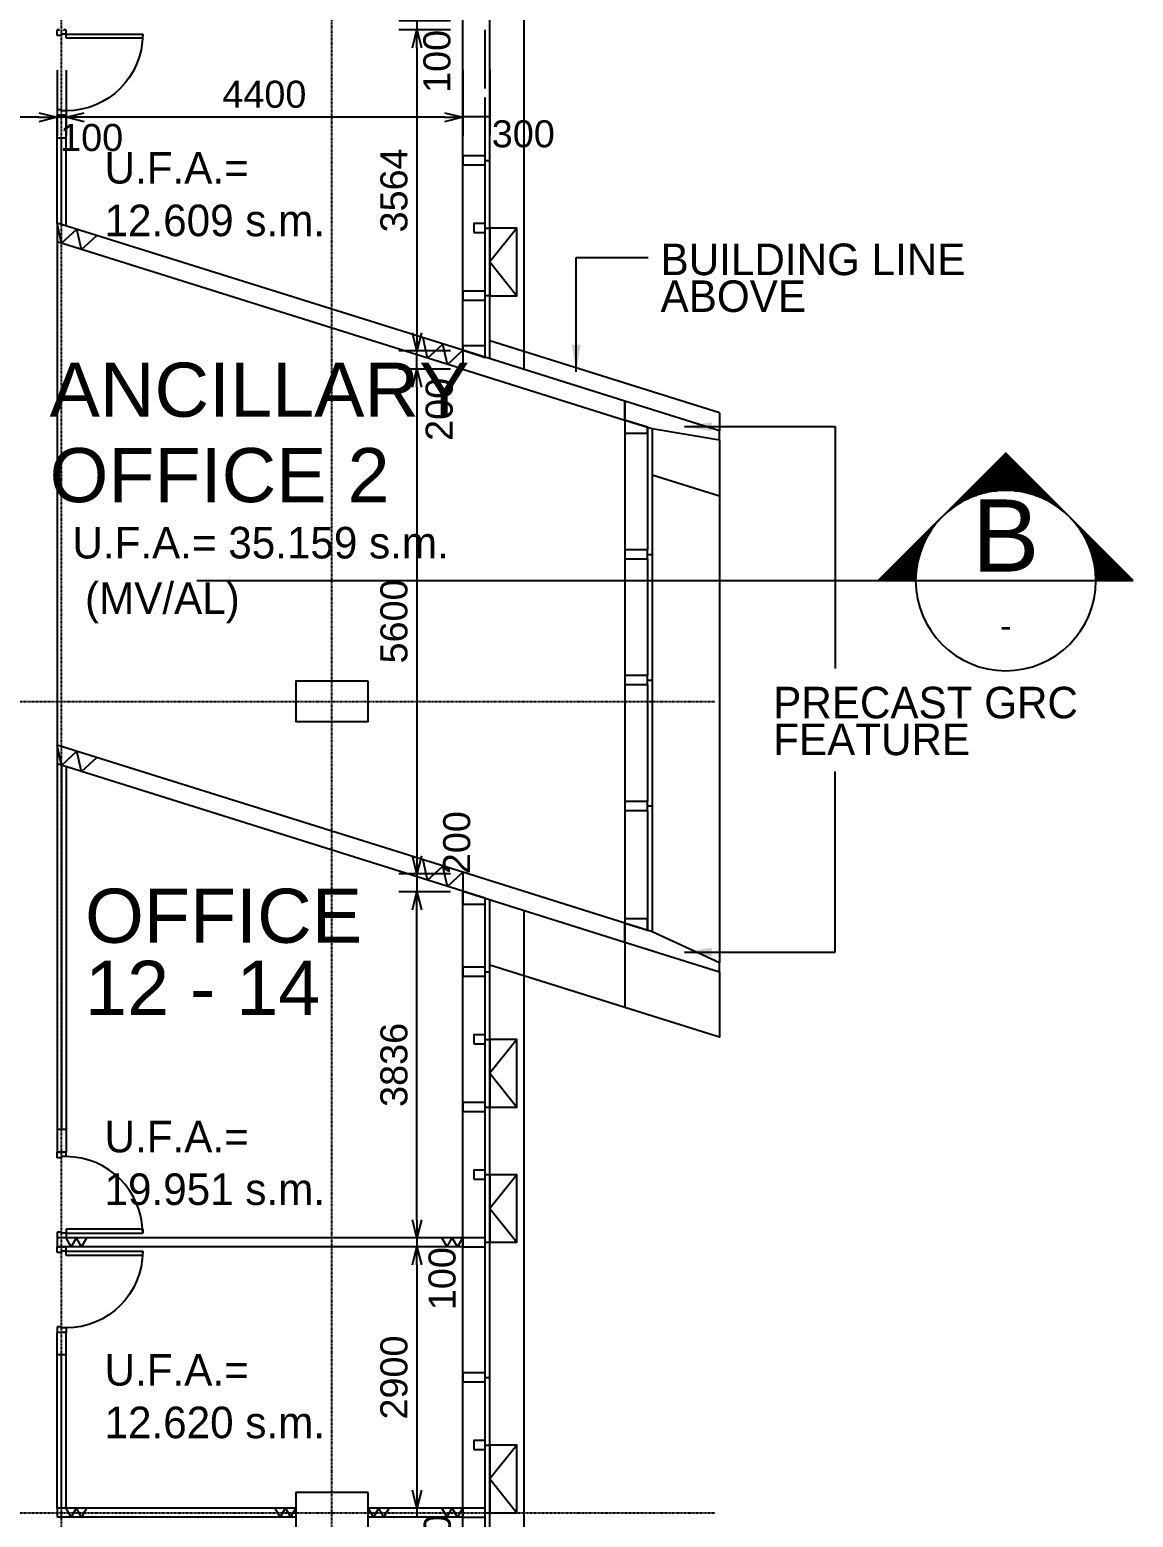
# Model space of a CAD drawing. Header units: millimetres. Extents: x 513 to 50196, y 336 to 55403.
# Drawn here: x 37955 to 50196, y 13222 to 29722 of the extents above; entities that cross this region are included whole.
import ezdxf
from ezdxf.enums import TextEntityAlignment as Align

# ---------------------------------------------------------------- set-up
doc = ezdxf.new("R2010")
doc.units = ezdxf.units.MM
doc.linetypes.add('DASHDOT', pattern=[1, 0.5, -0.25, 0, -0.25])
doc.layers.get('0').update_dxf_attribs({"color": 8})
doc.layers.get('Defpoints').update_dxf_attribs({"color": 8})
for name, color, linetype in [('DLN020__', 8, 'DASHDOT'), ('DLN030', 8, 'Continuous'), ('DLN040__', 8, 'Continuous'), ('DLN041_1', 8, 'Continuous'), ('DLN052__', 8, 'Continuous'), ('DLN061__1', 8, 'Continuous'), ('DLN210__', 8, 'Continuous'), ('DLN220__', 8, 'Continuous'), ('DLN280__', 8, 'Continuous'), ('DLN314__', 8, 'Continuous'), ('DLN324__', 8, 'Continuous'), ('DLN325__', 8, 'Continuous'), ('FITDOOR', 8, 'Continuous'), ('MARK', 8, 'Continuous')]:
    doc.layers.add(name, color=color, linetype=linetype)
doc.styles.add('ROMANS', font='swissl.ttf')
doc.styles.add('SWIS721LT450', font='swissl.ttf')
doc.styles.add('SWIS721LT750', font='swissl.ttf')
doc.dimstyles.new('INTDIM', dxfattribs={"dimscale": 200, "dimtxt": 2.25, "dimasz": 1.5, "dimexe": 1, "dimexo": 0, "dimgap": 1, "dimtad": 1, "dimdec": 0, "dimrnd": 1, "dimzin": 1, "dimdsep": 46, "dimtxsty": 'SWIS721LT450', "dimcen": 1, "dimclrd": 256, "dimclre": 256, "dimclrt": 256, "dimaunit": 1, "dimadec": 3, "dimazin": 0, "dimtfac": 1, "dimtdec": 0, "dimtix": 1, "dimtmove": 2, "dimatfit": 0, "dimfxl": 1, "dimtolj": 1, "dimtzin": 0, "dimarcsym": 0})

# ---------------------------------------------------------------- blocks, each defined once
blk = doc.blocks.new('DIMARR')
for p, q in [((-1, 0.25), (0, 0)), ((-1, 0), (0, 0)), ((0, 0), (-1, -0.25))]:
    blk.add_line(p, q)
blk = doc.blocks.new('*D249')
at = {"layer": 'Defpoints', "color": 0, "transparency": 16777216}
for p in [(36808, 29474), (38258, 29474), (36808, 28751)]:
    blk.add_point(p, dxfattribs=at)
at = {"layer": 'DLN030', "lineweight": -2, "transparency": 16777216}
for p, q in [((36808, 29274), (36808, 28551)), ((38258, 29274), (38258, 28551)), ((38058, 28751), (37008, 28751))]:
    blk.add_line(p, q, dxfattribs=at)
at = {"layer": 'DLN030', "lineweight": -2, "transparency": 16777216, "xscale": 200, "yscale": 200, "zscale": 200, "rotation": 180}
blk.add_blockref('DIMARR', (36808, 28751), dxfattribs=at)
at = {"layer": 'DLN030', "lineweight": -2, "transparency": 16777216, "xscale": 200, "yscale": 200, "zscale": 200}
blk.add_blockref('DIMARR', (38258, 28751), dxfattribs=at)
at = {"layer": 'DLN030', "transparency": 16777216, "insert": (37287, 29015), "char_height": 300, "attachment_point": 5, "style": 'SWIS721LT450'}
blk.add_mtext('\\A1;1450', dxfattribs=at)
blk = doc.blocks.new('*D250')
at = {"layer": 'Defpoints', "color": 0, "transparency": 16777216}
for p in [(38258, 29474), (38358, 29474), (38258, 28751)]:
    blk.add_point(p, dxfattribs=at)
at = {"layer": 'DLN030', "lineweight": -2, "transparency": 16777216}
for p, q in [((38258, 29274), (38258, 28551)), ((38358, 29274), (38358, 28551)), ((38358, 28751), (38258, 28751))]:
    blk.add_line(p, q, dxfattribs=at)
at = {"layer": 'DLN030', "transparency": 16777216, "insert": (38642, 28525), "char_height": 300, "attachment_point": 5, "style": 'SWIS721LT450'}
blk.add_mtext('\\A1;100', dxfattribs=at)
blk = doc.blocks.new('*D251')
at = {"layer": 'Defpoints', "color": 0, "transparency": 16777216}
for p in [(38358, 29474), (42758, 29474), (38358, 28751)]:
    blk.add_point(p, dxfattribs=at)
at = {"layer": 'DLN030', "lineweight": -2, "transparency": 16777216}
for p, q in [((38358, 29274), (38358, 28551)), ((42758, 29274), (42758, 28551)), ((42558, 28751), (38558, 28751))]:
    blk.add_line(p, q, dxfattribs=at)
at = {"layer": 'DLN030', "lineweight": -2, "transparency": 16777216, "xscale": 200, "yscale": 200, "zscale": 200, "rotation": 180}
blk.add_blockref('DIMARR', (38358, 28751), dxfattribs=at)
at = {"layer": 'DLN030', "lineweight": -2, "transparency": 16777216, "xscale": 200, "yscale": 200, "zscale": 200}
blk.add_blockref('DIMARR', (42758, 28751), dxfattribs=at)
at = {"layer": 'DLN030', "transparency": 16777216, "insert": (40558, 29005), "char_height": 300, "attachment_point": 5, "style": 'SWIS721LT450'}
blk.add_mtext('\\A1;4400', dxfattribs=at)
blk = doc.blocks.new('*D252')
at = {"layer": 'Defpoints', "color": 0, "transparency": 16777216}
for p in [(42758, 29478), (43058, 29478), (42758, 28755)]:
    blk.add_point(p, dxfattribs=at)
at = {"layer": 'DLN030', "lineweight": -2, "transparency": 16777216}
for p, q in [((42758, 29278), (42758, 28555)), ((43058, 29278), (43058, 28555)), ((43058, 28755), (42758, 28755))]:
    blk.add_line(p, q, dxfattribs=at)
at = {"layer": 'DLN030', "transparency": 16777216, "insert": (43430, 28566), "char_height": 300, "attachment_point": 5, "style": 'SWIS721LT450'}
blk.add_mtext('\\A1;300', dxfattribs=at)
blk = doc.blocks.new('*D276')
at = {"layer": 'Defpoints', "color": 0, "transparency": 16777216}
for p in [(42251, 29722), (42824, 29822), (42824, 29722)]:
    blk.add_point(p, dxfattribs=at)
at = {"layer": 'DLN030', "lineweight": -2, "transparency": 16777216}
for p, q in [((42624, 29822), (42051, 29822)), ((42624, 29722), (42051, 29722)), ((42251, 29822), (42251, 29722))]:
    blk.add_line(p, q, dxfattribs=at)
at = {"layer": 'DLN030', "transparency": 16777216, "insert": (42474, 29371), "char_height": 300, "attachment_point": 5, "rotation": 90, "style": 'SWIS721LT450'}
blk.add_mtext('\\A1;100', dxfattribs=at)
blk = doc.blocks.new('*D277')
at = {"layer": 'Defpoints', "color": 0, "transparency": 16777216}
for p in [(42824, 29722), (42251, 26159), (42824, 26159)]:
    blk.add_point(p, dxfattribs=at)
at = {"layer": 'DLN030', "lineweight": -2, "transparency": 16777216}
for p, q in [((42624, 29722), (42051, 29722)), ((42251, 29522), (42251, 26359)), ((42624, 26159), (42051, 26159))]:
    blk.add_line(p, q, dxfattribs=at)
at = {"layer": 'DLN030', "lineweight": -2, "transparency": 16777216, "xscale": 200, "yscale": 200, "zscale": 200}
for p, rotation in [((42251, 29722), 90), ((42251, 26159), 270)]:
    blk.add_blockref('DIMARR', p, dxfattribs=dict(at, rotation=rotation))
at = {"layer": 'DLN030', "transparency": 16777216, "insert": (41997, 27940), "char_height": 300, "attachment_point": 5, "rotation": 90, "style": 'SWIS721LT450'}
blk.add_mtext('\\A1;3564', dxfattribs=at)
blk = doc.blocks.new('*D278')
at = {"layer": 'Defpoints', "color": 0, "transparency": 16777216}
for p in [(42251, 16222), (42824, 16322), (42824, 16222)]:
    blk.add_point(p, dxfattribs=at)
at = {"layer": 'DLN030', "lineweight": -2, "transparency": 16777216}
for p, q in [((42624, 16322), (42051, 16322)), ((42624, 16222), (42051, 16222)), ((42251, 16322), (42251, 16222))]:
    blk.add_line(p, q, dxfattribs=at)
at = {"layer": 'DLN030', "transparency": 16777216, "insert": (42531, 15869), "char_height": 300, "attachment_point": 5, "rotation": 90, "style": 'SWIS721LT450'}
blk.add_mtext('\\A1;100', dxfattribs=at)
blk = doc.blocks.new('*D279')
at = {"layer": 'Defpoints', "color": 0, "transparency": 16777216}
for p in [(42824, 16222), (42251, 13322), (42824, 13322)]:
    blk.add_point(p, dxfattribs=at)
at = {"layer": 'DLN030', "lineweight": -2, "transparency": 16777216}
for p, q in [((42624, 16222), (42051, 16222)), ((42251, 16022), (42251, 13522)), ((42624, 13322), (42051, 13322))]:
    blk.add_line(p, q, dxfattribs=at)
at = {"layer": 'DLN030', "lineweight": -2, "transparency": 16777216, "xscale": 200, "yscale": 200, "zscale": 200}
for p, rotation in [((42251, 16222), 90), ((42251, 13322), 270)]:
    blk.add_blockref('DIMARR', p, dxfattribs=dict(at, rotation=rotation))
at = {"layer": 'DLN030', "transparency": 16777216, "insert": (41997, 14772), "char_height": 300, "attachment_point": 5, "rotation": 90, "style": 'SWIS721LT450'}
blk.add_mtext('\\A1;2900', dxfattribs=at)
blk = doc.blocks.new('*D280')
at = {"layer": 'Defpoints', "color": 0, "transparency": 16777216}
for p in [(42251, 20159), (42824, 20159), (42824, 16322)]:
    blk.add_point(p, dxfattribs=at)
at = {"layer": 'DLN030', "lineweight": -2, "transparency": 16777216}
for p, q in [((42624, 20159), (42051, 20159)), ((42251, 16522), (42251, 19959)), ((42624, 16322), (42051, 16322))]:
    blk.add_line(p, q, dxfattribs=at)
at = {"layer": 'DLN030', "lineweight": -2, "transparency": 16777216, "xscale": 200, "yscale": 200, "zscale": 200}
for p, rotation in [((42251, 20159), 90), ((42251, 16322), 270)]:
    blk.add_blockref('DIMARR', p, dxfattribs=dict(at, rotation=rotation))
at = {"layer": 'DLN030', "transparency": 16777216, "insert": (41997, 18240), "char_height": 300, "attachment_point": 5, "rotation": 90, "style": 'SWIS721LT450'}
blk.add_mtext('\\A1;3836', dxfattribs=at)
blk = doc.blocks.new('*D281')
at = {"layer": 'Defpoints', "color": 0, "transparency": 16777216}
for p in [(42251, 13222), (42824, 13322), (42824, 13222)]:
    blk.add_point(p, dxfattribs=at)
at = {"layer": 'DLN030', "lineweight": -2, "transparency": 16777216}
for p, q in [((42624, 13322), (42051, 13322)), ((42624, 13222), (42051, 13222)), ((42251, 13322), (42251, 13222))]:
    blk.add_line(p, q, dxfattribs=at)
at = {"layer": 'DLN030', "transparency": 16777216, "insert": (42478, 12904), "char_height": 300, "attachment_point": 5, "rotation": 90, "style": 'SWIS721LT450'}
blk.add_mtext('\\A1;100', dxfattribs=at)
blk = doc.blocks.new('*D318')
at = {"layer": 'Defpoints', "color": 0, "transparency": 16777216}
for p in [(42824, 25959), (42251, 20359), (42824, 20359)]:
    blk.add_point(p, dxfattribs=at)
at = {"layer": 'DLN030', "lineweight": -2, "transparency": 16777216}
for p, q in [((42624, 25959), (42051, 25959)), ((42251, 25759), (42251, 20559)), ((42624, 20359), (42051, 20359))]:
    blk.add_line(p, q, dxfattribs=at)
at = {"layer": 'DLN030', "lineweight": -2, "transparency": 16777216, "xscale": 200, "yscale": 200, "zscale": 200}
for p, rotation in [((42251, 25959), 90), ((42251, 20359), 270)]:
    blk.add_blockref('DIMARR', p, dxfattribs=dict(at, rotation=rotation))
at = {"layer": 'DLN030', "transparency": 16777216, "insert": (41997, 23159), "char_height": 300, "attachment_point": 5, "rotation": 90, "style": 'SWIS721LT450'}
blk.add_mtext('\\A1;5600', dxfattribs=at)
blk = doc.blocks.new('*D319')
at = {"layer": 'Defpoints', "color": 0, "transparency": 16777216}
for p in [(42251, 26159), (42624, 26159), (42624, 25959)]:
    blk.add_point(p, dxfattribs=at)
at = {"layer": 'DLN030', "lineweight": -2, "transparency": 16777216}
for p, q in [((42424, 26159), (42051, 26159)), ((42251, 25959), (42251, 26159)), ((42424, 25959), (42051, 25959))]:
    blk.add_line(p, q, dxfattribs=at)
at = {"layer": 'DLN030', "transparency": 16777216, "insert": (42499, 25511), "char_height": 300, "attachment_point": 5, "rotation": 90, "style": 'SWIS721LT450'}
blk.add_mtext('\\A1;200', dxfattribs=at)
blk = doc.blocks.new('*D320')
at = {"layer": 'Defpoints', "color": 0, "transparency": 16777216}
for p in [(42624, 20359), (42251, 20159), (42624, 20159)]:
    blk.add_point(p, dxfattribs=at)
at = {"layer": 'DLN030', "lineweight": -2, "transparency": 16777216}
for p, q in [((42424, 20359), (42051, 20359)), ((42251, 20359), (42251, 20159)), ((42424, 20159), (42051, 20159))]:
    blk.add_line(p, q, dxfattribs=at)
at = {"layer": 'DLN030', "transparency": 16777216, "insert": (42693, 20705), "char_height": 300, "attachment_point": 5, "rotation": 90, "style": 'SWIS721LT450'}
blk.add_mtext('\\A1;200', dxfattribs=at)
blk = doc.blocks.new('DR1CR2')
at = {"layer": 'FITDOOR'}
for p, q in [((-50, 0), (-50, -50)), ((-50, 0), (0, 0)), ((0, 0), (0, -25)), ((-62.5, -50), (-50, -50)), ((-62.5, -50), (-62.5, -100)), ((-62.5, -100), (0, -100)), ((-12, -25), (0, -25)), ((-12, -75), (0, -75)), ((0, -75), (0, -100))]:
    blk.add_line(p, q, dxfattribs=at)
blk = doc.blocks.new('DR1AD')
at = {"layer": 'FITDOOR'}
for p, q in [((-45, 1), (0, 1)), ((-45, 1), (-45, 0)), ((0, 0), (0, 1)), ((-45, 0), (0, 0))]:
    blk.add_line(p, q, dxfattribs=at)
blk = doc.blocks.new('DR1AM')
at = {"layer": 'FITDOOR'}
blk.add_arc((0, 0), 1, 90, 180, dxfattribs=at)
blk = doc.blocks.new('DR1CL2')
at = {"layer": 'FITDOOR'}
for p, q in [((50, 0), (0, 0)), ((0, 0), (0, -25)), ((50, 0), (50, -50)), ((12, -25), (0, -25)), ((0, -75), (0, -100)), ((12, -75), (0, -75)), ((62.5, -100), (0, -100)), ((62.5, -50), (50, -50)), ((62.5, -50), (62.5, -100))]:
    blk.add_line(p, q, dxfattribs=at)
blk = doc.blocks.new('*X29')
for p, q in [((61348, 54825), (61551, 54825)), ((61360, 54838), (61539, 54838)), ((61373, 54850), (61526, 54850)), ((61385, 54862), (61514, 54862)), ((61398, 54875), (61501, 54875)), ((61410, 54888), (61489, 54888)), ((61423, 54900), (61476, 54900)), ((61435, 54912), (61464, 54912)), ((61448, 54925), (61451, 54925)), ((61223, 54700), (61676, 54700)), ((61235, 54712), (61664, 54712)), ((61248, 54725), (61651, 54725)), ((61260, 54738), (61639, 54738)), ((61273, 54750), (61626, 54750)), ((61285, 54762), (61614, 54762)), ((61298, 54775), (61601, 54775)), ((61310, 54788), (61589, 54788)), ((61323, 54800), (61576, 54800)), ((61335, 54812), (61564, 54812)), ((61098, 54575), (61205, 54575)), ((61110, 54588), (61245, 54588)), ((61123, 54600), (61295, 54600)), ((61135, 54612), (61377, 54612)), ((61148, 54625), (61751, 54625)), ((61160, 54638), (61739, 54638)), ((61173, 54650), (61726, 54650)), ((61185, 54662), (61714, 54662)), ((61198, 54675), (61701, 54675)), ((61210, 54688), (61689, 54688)), ((61522, 54612), (61764, 54612)), ((61604, 54600), (61776, 54600)), ((61654, 54588), (61789, 54588)), ((61694, 54575), (61801, 54575)), ((60973, 54450), (60979, 54450)), ((60985, 54462), (60995, 54462)), ((60998, 54475), (61012, 54475)), ((61010, 54488), (61030, 54488)), ((61023, 54500), (61049, 54500)), ((61035, 54512), (61069, 54512)), ((61048, 54525), (61091, 54525)), ((61060, 54538), (61115, 54538)), ((61073, 54550), (61142, 54550)), ((61085, 54562), (61171, 54562)), ((61728, 54562), (61814, 54562)), ((61757, 54550), (61826, 54550)), ((61784, 54538), (61839, 54538)), ((61808, 54525), (61851, 54525)), ((61830, 54512), (61864, 54512)), ((61850, 54500), (61876, 54500)), ((61869, 54488), (61889, 54488)), ((61887, 54475), (61901, 54475)), ((61904, 54462), (61914, 54462)), ((61920, 54450), (61926, 54450)), ((60860, 54338), (60866, 54338)), ((60873, 54350), (60877, 54350)), ((60885, 54362), (60887, 54362)), ((60898, 54375), (60899, 54375)), ((60910, 54388), (60910, 54388)), ((60935, 54412), (60936, 54412)), ((60948, 54425), (60949, 54425)), ((60960, 54438), (60964, 54438)), ((61935, 54438), (61939, 54438)), ((61950, 54425), (61951, 54425)), ((61963, 54412), (61964, 54412)), ((61989, 54388), (61989, 54388)), ((62000, 54375), (62001, 54375)), ((62012, 54362), (62014, 54362)), ((62022, 54350), (62026, 54350)), ((62033, 54338), (62039, 54338)), ((60735, 54212), (60784, 54212)), ((60748, 54225), (60791, 54225)), ((60760, 54238), (60798, 54238)), ((60773, 54250), (60805, 54250)), ((60785, 54262), (60813, 54262)), ((60798, 54275), (60821, 54275)), ((60810, 54288), (60829, 54288)), ((60823, 54300), (60838, 54300)), ((60835, 54312), (60847, 54312)), ((60848, 54325), (60856, 54325)), ((62043, 54325), (62051, 54325)), ((62052, 54312), (62064, 54312)), ((62061, 54300), (62076, 54300)), ((62070, 54288), (62089, 54288)), ((62078, 54275), (62101, 54275)), ((62086, 54262), (62114, 54262)), ((62094, 54250), (62126, 54250)), ((62101, 54238), (62139, 54238)), ((62108, 54225), (62151, 54225)), ((62115, 54212), (62164, 54212)), ((60610, 54088), (60733, 54088)), ((60623, 54100), (60737, 54100)), ((60635, 54112), (60741, 54112)), ((60648, 54125), (60746, 54125)), ((60660, 54138), (60750, 54138)), ((60673, 54150), (60755, 54150)), ((60685, 54162), (60761, 54162)), ((60698, 54175), (60766, 54175)), ((60710, 54188), (60772, 54188)), ((60723, 54200), (60778, 54200)), ((62121, 54200), (62176, 54200)), ((62127, 54188), (62189, 54188)), ((62133, 54175), (62201, 54175)), ((62138, 54162), (62214, 54162)), ((62144, 54150), (62226, 54150)), ((62149, 54138), (62239, 54138)), ((62153, 54125), (62251, 54125)), ((62158, 54112), (62264, 54112)), ((62162, 54100), (62276, 54100)), ((62166, 54088), (62289, 54088)), ((60485, 53962), (60706, 53962)), ((60498, 53975), (60707, 53975)), ((60510, 53988), (60709, 53988)), ((60523, 54000), (60712, 54000)), ((60535, 54012), (60714, 54012)), ((60548, 54025), (60717, 54025)), ((60560, 54038), (60719, 54038)), ((60573, 54050), (60722, 54050)), ((60585, 54062), (60726, 54062)), ((60598, 54075), (60729, 54075)), ((62170, 54075), (62301, 54075)), ((62173, 54062), (62314, 54062)), ((62177, 54050), (62326, 54050)), ((62180, 54038), (62339, 54038)), ((62182, 54025), (62351, 54025)), ((62185, 54012), (62364, 54012)), ((62187, 54000), (62376, 54000)), ((62190, 53988), (62389, 53988)), ((62192, 53975), (62401, 53975)), ((62193, 53962), (62414, 53962)), ((60398, 53875), (60700, 53875)), ((60410, 53888), (60700, 53888)), ((60423, 53900), (60700, 53900)), ((60435, 53912), (60701, 53912)), ((60448, 53925), (60702, 53925)), ((60460, 53938), (60703, 53938)), ((60473, 53950), (60704, 53950)), ((62195, 53950), (62426, 53950)), ((62196, 53938), (62439, 53938)), ((62197, 53925), (62451, 53925)), ((62198, 53912), (62464, 53912)), ((62199, 53900), (62476, 53900)), ((62199, 53888), (62489, 53888)), ((62199, 53875), (62501, 53875))]:
    blk.add_line(p, q)
blk = doc.blocks.new('SECHR')
at = {"layer": 'MARK'}
for p, q in [((0.586, 0), (2, 1.414)), ((3.414, 0), (2, 1.414)), ((0, 0), (3.414, 0))]:
    blk.add_line(p, q, dxfattribs=at)
for start, end in [(0, 180), (180, 0)]:
    blk.add_arc((2, 0), 1, start, end, dxfattribs=at)
at = {"layer": 'MARK', "xscale": 0.001333333333604969, "yscale": 0.001333333333604969, "zscale": 0.001333333333604969}
blk.add_blockref('*X29', (-79.933, -71.821), dxfattribs=at)
at = {"layer": 'MARK', "style": 'ROMANS'}
for tag, height, p in [('SECHR1', 0.8, (2, 0.5)), ('SECHR2', 0.267, (2, -0.5))]:
    blk.add_attdef(tag, text='', height=height, dxfattribs=at).set_placement(p, align=Align.MIDDLE)
blk = doc.blocks.new('A$C75032E79')
at = {"layer": 'DLN314__', "ltscale": 0.05}
blk.add_lwpolyline([(-750, 0), (0, 0), (0, 300), (-750, 300)], close=True, dxfattribs=at)
blk.add_lwpolyline([(-750, 300), (-375, 0), (0, 300)], dxfattribs=at)
blk = doc.blocks.new('MAGENTA')
at = {"layer": 'DLN314__'}
blk.add_line((-212508, -468222), (-212508, -468172), dxfattribs=at)
blk.add_lwpolyline([(-212458, -468472), (-212458, -468222), (-212558, -468222), (-212558, -468472)], close=True, dxfattribs=at)
blk = doc.blocks.new('MAGETA-2')
at = {"layer": 'DLN314__'}
blk.add_line((-211908, -468637), (-211908, -468587), dxfattribs=at)
blk.add_lwpolyline([(-211858, -468762), (-211858, -468637), (-211958, -468637), (-211958, -468762)], close=True, dxfattribs=at)
blk = doc.blocks.new('w')
at = {"layer": 'DLN061__1'}
for p, q in [((-380707, -515975), (-380854, -515719)), ((-380707, -515975), (-380559, -515719)), ((-380411, -515975), (-380559, -515719)), ((-380411, -515975), (-380263, -515719))]:
    blk.add_line(p, q, dxfattribs=at)

msp = doc.modelspace()

# ---------------------------------------------------------------- linework, layer by layer
at = {"layer": 'DLN020__'}
for p, q in [((38308.1, 4543.6), (38308.1, 51293.6)), ((41308.1, 4543.6), (41308.1, 51293.6)), ((1808.1, 22272.3), (45558.1, 22272.3)), ((1808.1, 13272.3), (45558.1, 13272.3))]:
    msp.add_line(p, q, dxfattribs=at)
at = {"layer": 'DLN052__', "ltscale": 0.5}
msp.add_line((39808.1, 23612.1), (46782.2, 23612.1), dxfattribs=at)
at = {"layer": 'DLN210__'}
for p, q in [((45608.1, 25172.3), (45608.1, 19372.3)), ((45608.1, 24547.3), (44858.1, 24782.6)), ((44558.1, 19601.7), (44558.1, 18876.7))]:
    msp.add_line(p, q, dxfattribs=at)
for points in [[(44558.1, 25601.7), (44558.1, 25392.1), (44808.1, 25313.6), (44858.1, 25298), (45608.1, 25172.3), (45608.1, 25272.3)], [(44858.1, 19717.2), (44558.1, 19811.3), (44558.1, 19601.7), (45608.1, 19272.3), (45608.1, 19372.3)]]:
    msp.add_lwpolyline(points, close=True, dxfattribs=at)
msp.add_lwpolyline([(45608.1, 19272.3), (45608.1, 18547.3), (43058.1, 19347.3)], dxfattribs=at)
at = {"layer": 'DLN220__'}
for p, q in [((38358.1, 28772.3), (38258.1, 28772.3)), ((38358.1, 28772.3), (38258.1, 28772.3)), ((38358.1, 28772.3), (38258.1, 28772.3)), ((38258.1, 28522.3), (38258.1, 28772.3)), ((38358.1, 28522.3), (38358.1, 28772.3)), ((38258.1, 28522.3), (38358.1, 28522.3)), ((38258.1, 27578.2), (38258.1, 27368.5)), ((42758.1, 26166.4), (38258.1, 27578.2)), ((42758.1, 25956.8), (38258.1, 27368.5)), ((38258.1, 21787.8), (38258.1, 21578.2)), ((42758.1, 20376), (38258.1, 21787.8)), ((42758.1, 20166.4), (38258.1, 21578.2)), ((38258.1, 17522.3), (38258.1, 17272.3)), ((38358.1, 17522.3), (38258.1, 17522.3)), ((38358.1, 17522.3), (38358.1, 17272.3)), ((38358.1, 17272.3), (38258.1, 17272.3)), ((38358.1, 17272.3), (38258.1, 17272.3)), ((38358.1, 17272.3), (38258.1, 17272.3)), ((38358.1, 17272.3), (38258.1, 17272.3)), ((38258.1, 16322.3), (38258.1, 16222.3)), ((42758.1, 16322.3), (38258.1, 16322.3)), ((42758.1, 16222.3), (38258.1, 16222.3)), ((38358.1, 15272.3), (38258.1, 15272.3)), ((38358.1, 15272.3), (38258.1, 15272.3)), ((38358.1, 15272.3), (38258.1, 15272.3)), ((38358.1, 15272.3), (38258.1, 15272.3)), ((38258.1, 15022.3), (38258.1, 15272.3)), ((38358.1, 15272.3), (38258.1, 15272.3)), ((38358.1, 15022.3), (38358.1, 15272.3)), ((38358.1, 15022.3), (38258.1, 15022.3)), ((38258.1, 13322.3), (38258.1, 13222.3)), ((40908.1, 13322.3), (38258.1, 13322.3)), ((40908.1, 13222.3), (38258.1, 13222.3)), ((42758.1, 13322.3), (41708.1, 13322.3)), ((42758.1, 13222.3), (41708.1, 13222.3))]:
    msp.add_line(p, q, dxfattribs=at)
at = {"layer": 'DLN220__', "ltscale": 0.05}
for p, q in [((38258.1, 27368.5), (38258.1, 21787.8)), ((45608.1, 25472.3), (43058.1, 26272.3)), ((45608.1, 25472.3), (45608.1, 25272.3))]:
    msp.add_line(p, q, dxfattribs=at)
at = {"layer": 'DLN280__'}
for points in [[(42758.1, 26166.4), (42758.1, 25956.8), (44558.1, 25392.1), (44558.1, 25601.7)], [(41708.1, 22497.3), (40908.1, 22497.3), (40908.1, 22047.3), (41708.1, 22047.3)], [(42758.1, 20376), (42758.1, 20166.4), (43008.1, 20088), (44558.1, 19601.7), (44558.1, 19811.3)], [(41708.1, 13497.3), (40908.1, 13497.3), (40908.1, 13047.3), (41708.1, 13047.3)]]:
    msp.add_lwpolyline(points, close=True, dxfattribs=at)
at = {"layer": 'DLN314__'}
for p, q in [((43438.1, 25953.1), (43438.1, 45402.3)), ((43058.1, 26072.3), (43058.1, 45022.3)), ((42758.1, 26166.4), (42758.1, 44722.3)), ((43008.1, 29072.3), (43008.1, 29722.3)), ((43008.1, 28322.3), (43008.1, 28972.3)), ((43008.1, 26822.3), (43008.1, 28222.3)), ((43008.1, 26088), (43008.1, 26722.3)), ((44558.1, 25392.1), (44558.1, 19811.3)), ((44808.1, 25313.6), (44808.1, 25313.3)), ((44808.1, 25313.6), (44808.1, 23952.8)), ((44858.1, 25298), (44858.1, 19717.2)), ((44808.1, 23852.8), (44808.1, 22557.6)), ((44808.1, 22457.6), (44808.1, 21162.4)), ((44808.1, 21062.4), (44808.1, 19732.9)), ((42758.1, 8822.3), (42758.1, 20166.4)), ((43008.1, 8572.3), (43008.1, 20088)), ((43058.1, 8522.3), (43058.1, 20072.3)), ((43438.1, 8142.3), (43438.1, 19953.1))]:
    msp.add_line(p, q, dxfattribs=at)
for points in [[(42758.1, 26166.4), (43008.1, 26088), (43008.1, 26216.4), (42758.1, 26216.4)], [(44558.1, 25247.6), (44808.1, 25247.6), (44808.1, 25313.6), (44558.1, 25392.1)], [(42758.1, 20021.9), (43008.1, 20021.9), (43008.1, 20088), (42758.1, 20166.4)], [(44558.1, 19811.3), (44808.1, 19732.9), (44808.1, 19861.3), (44558.1, 19861.3)]]:
    msp.add_lwpolyline(points, close=True, dxfattribs=at)
at = {"layer": 'DLN324__'}
for p, q in [((38258.1, 27578.2), (38258.1, 28522.3)), ((38308.1, 27562.5), (38308.1, 28522.3)), ((38358.1, 27546.8), (38358.1, 28522.3)), ((38258.1, 21578.2), (38258.1, 17522.3)), ((38308.1, 21562.5), (38308.1, 17522.3)), ((38358.1, 21546.8), (38358.1, 17522.3)), ((38258.1, 13322.3), (38258.1, 15022.3)), ((38308.1, 13322.3), (38308.1, 15022.3)), ((38358.1, 13322.3), (38358.1, 15022.3))]:
    msp.add_line(p, q, dxfattribs=at)

# ---------------------------------------------------------------- block references
at = {"layer": 'DLN052__', "xscale": 1000, "yscale": 1000, "zscale": 1000}
msp.add_blockref('SECHR', (46782.2, 23612.1), dxfattribs=at).add_auto_attribs({'SECHR1': 'B', 'SECHR2': '-'})
at = {"layer": 'DLN061__1', "xscale": 0.7812500000000001, "yscale": 0.7812500000000001, "zscale": 0.7812500000000001, "rotation": 342.582029245692}
for p in [(442763.1, 322942.9), (446822.4, 321669.4), (442763.1, 317152.5), (446822.4, 315879)]:
    msp.add_blockref('w', p, dxfattribs=at)
at = {"layer": 'DLN061__1', "xscale": 0.390625, "yscale": 0.390625, "zscale": 0.390625}
for p in [(187129.4, 217775.2), (191298.4, 217775.2), (187129.4, 214775.2), (189448.4, 214775.2), (190482.5, 214775.2), (191298.4, 214775.2)]:
    msp.add_blockref('w', p, dxfattribs=at)
at = {"layer": 'DLN314__', "rotation": 270}
for name, p in [('MAGENTA', (511230.1, -184235.3)), ('MAGETA-2', (511644.9, -184385.5)), ('MAGENTA', (511230.1, -185735.3)), ('MAGENTA', (513030.1, -188604.8)), ('MAGENTA', (513030.1, -190000)), ('MAGENTA', (513030.1, -191395.2)), ('MAGENTA', (511230.1, -193235.3)), ('MAGETA-2', (511644.9, -193385.5)), ('MAGENTA', (511230.1, -194735.3)), ('MAGETA-2', (511644.9, -194885.5)), ('MAGENTA', (511230.1, -196235.3)), ('MAGENTA', (511230.1, -197735.3)), ('MAGETA-2', (511644.9, -197885.5)), ('MAGENTA', (511230.1, -199235.3))]:
    msp.add_blockref(name, p, dxfattribs=at)
at = {"layer": 'DLN314__', "ltscale": 0.05, "rotation": 270}
for p in [(43058.1, 26772.3), (43058.1, 17772.3), (43058.1, 16272.3), (43058.1, 13272.3)]:
    msp.add_blockref('A$C75032E79', p, dxfattribs=at)
at = {"layer": 'DLN325__', "xscale": -1, "rotation": 270}
for name, p in [('DR1CR2', (38358.1, 29722.3)), ('DR1CL2', (38358.1, 28772.3)), ('DR1CR2', (38358.1, 16222.3)), ('DR1CL2', (38358.1, 15272.3))]:
    msp.add_blockref(name, p, dxfattribs=at)
at = {"layer": 'DLN325__', "xscale": -1, "yscale": 850, "rotation": 270}
for p in [(38358.1, 29672.3), (38358.1, 16172.3)]:
    msp.add_blockref('DR1AD', p, dxfattribs=at)
at = {"layer": 'DLN325__', "yscale": 850, "zscale": 850}
for p, xscale, rotation in [((38358.1, 29672.3), -850, 270.0000000000078), ((38358.1, 16372.3), 850, 269.9999999999922), ((38358.1, 16172.3), -850, 270.0000000000078)]:
    msp.add_blockref('DR1AM', p, dxfattribs=dict(at, xscale=xscale, rotation=rotation))
at = {"layer": 'DLN325__', "rotation": 270}
for name, p in [('DR1CL2', (38358.1, 17272.3)), ('DR1CR2', (38358.1, 16322.3))]:
    msp.add_blockref(name, p, dxfattribs=at)
at = {"layer": 'DLN325__', "yscale": 850, "rotation": 270}
msp.add_blockref('DR1AD', (38358.1, 16372.3), dxfattribs=at)

# ---------------------------------------------------------------- texts
at = {"layer": 'DLN040__', "char_height": 350, "width": 4317.27, "attachment_point": 7, "line_spacing_factor": 0.7, "style": 'SWIS721LT750'}
for s, insert in [('{\\fUnivers|b0|i0|c0|p34;BUILDING LINE ABOVE}', (44953.3, 26586.9)), ('{\\fUnivers|b0|i0|c0|p34;PRECAST GRC FEATURE}', (46202.2, 21670.8))]:
    msp.add_mtext(s, dxfattribs=dict(at, insert=insert))
at = {"layer": 'DLN041_1', "style": 'SWIS721LT750'}
for s, p in [('ANCILLARY', (38175.4, 25429.6)), ('OFFICE 2', (38175.4, 24482)), ('OFFICE', (38569.2, 19594.5)), ('12 - 14', (38569.2, 18794.7))]:
    msp.add_text(s, height=600, dxfattribs=at).set_placement(p)
at = {"layer": 'DLN041_1', "char_height": 350, "attachment_point": 7, "style": 'SWIS721LT750'}
for s, insert, width in [('{\\fUnivers|b0|i0|c0|p34;U.F.A.= \\P12.609 s.m.}', (38785.4, 27427.6), 3069.175), ('{\\fUnivers|b0|i0|c0|p34;U.F.A.= 35.159 s.m.}', (38428.5, 23852.9), 7280.208), ('{\\fUnivers|b0|i0|c0|p34;(MV/AL)}', (38568.7, 23137.4), 9007.441), ('{\\fUnivers|b0|i0|c0|p34;U.F.A.= \\P19.951 s.m.}', (38785.4, 16681.3), 3069.175), ('{\\fUnivers|b0|i0|c0|p34;U.F.A.= \\P12.620 s.m.}', (38785.4, 14094), 3069.175)]:
    msp.add_mtext(s, dxfattribs=dict(at, insert=insert, width=width))

# ---------------------------------------------------------------- dimensions: what is measured, and where the dimension line sits
at = {"layer": 'DLN030'}
for base, p1, p2, angle, picture, middle in [((42250.7, 26158.5), (42824, 29722.3), (42824, 26158.5), 90, '*D277', (41996.5, 27940.4)), ((42250.7, 20358.5), (42824, 25958.5), (42824, 20358.5), 90, '*D318', (41996.5, 23158.5)), ((42250.7, 20158.5), (42824, 16322.3), (42824, 20158.5), 270, '*D280', (41996.5, 18240.4)), ((42250.7, 13322.3), (42824, 16222.3), (42824, 13322.3), 90, '*D279', (41996.5, 14772.3))]:
    dim = msp.add_linear_dim(base=base, p1=p1, p2=p2, angle=angle, dimstyle='INTDIM', override={"dimscale": 1, "dimtxt": 300, "dimasz": 200, "dimexe": 200, "dimexo": 200, "dimgap": 100, "dimrnd": 0, "dimzin": 0, "dimblk": 'DIMARR', "dimcen": 200, "dimclrt": 256}, dxfattribs=at)
    dim.commit()
    dim.dimension.update_dxf_attribs({"geometry": picture, "text_midpoint": middle})
for base, p1, p2, picture, middle in [((42250.7, 29722.3), (42824, 29822.3), (42824, 29722.3), '*D276', (42474.3, 29371.1)), ((42250.7, 26158.5), (42624, 25958.5), (42624, 26158.5), '*D319', (42499.4, 25510.9)), ((42250.7, 20158.5), (42624, 20358.5), (42624, 20158.5), '*D320', (42692.9, 20705.4)), ((42250.7, 16222.3), (42824, 16322.3), (42824, 16222.3), '*D278', (42530.5, 15868.9)), ((42250.7, 13222.3), (42824, 13322.3), (42824, 13222.3), '*D281', (42477.5, 12903.8))]:
    dim = msp.add_linear_dim(base=base, p1=p1, p2=p2, angle=90, dimstyle='INTDIM', override={"dimscale": 1, "dimtxt": 300, "dimasz": 200, "dimexe": 200, "dimexo": 200, "dimgap": 100, "dimrnd": 0, "dimzin": 0, "dimblk": 'DIMARR', "dimcen": 200, "dimclrt": 256}, dxfattribs=at)
    dim.commit()
    dim.dimension.update_dxf_attribs({"geometry": picture, "text_midpoint": middle, "dimtype": 160})
for base, p1, p2, picture, middle in [((36808.1, 28751.3), (38258.1, 29474.4), (36808.1, 29474.4), '*D249', (37287.2, 29014.7)), ((38258.1, 28751.3), (38358.1, 29474.4), (38258.1, 29474.4), '*D250', (38641.7, 28524.8)), ((42758.1, 28754.8), (43058.1, 29477.9), (42758.1, 29477.9), '*D252', (43429.9, 28566.2))]:
    dim = msp.add_linear_dim(base=base, p1=p1, p2=p2, dimstyle='INTDIM', override={"dimscale": 1, "dimtxt": 300, "dimasz": 200, "dimexe": 200, "dimexo": 200, "dimgap": 100, "dimrnd": 0, "dimzin": 0, "dimblk": 'DIMARR', "dimcen": 200, "dimclrt": 256}, dxfattribs=at)
    dim.commit()
    dim.dimension.update_dxf_attribs({"geometry": picture, "text_midpoint": middle, "dimtype": 160})
dim = msp.add_linear_dim(base=(38358.1, 28751.3), p1=(42758.1, 29474.4), p2=(38358.1, 29474.4), dimstyle='INTDIM', override={"dimscale": 1, "dimtxt": 300, "dimasz": 200, "dimexe": 200, "dimexo": 200, "dimgap": 100, "dimrnd": 0, "dimzin": 0, "dimblk": 'DIMARR', "dimcen": 200, "dimclrt": 256}, dxfattribs=at)
dim.commit()
dim.dimension.update_dxf_attribs({"geometry": '*D251', "text_midpoint": (40558.1, 29005.4)})

# ---------------------------------------------------------------- leaders
at = {"layer": 'DLN040__'}
for points in [[(44017.4, 25927.7), (44017.4, 27195.2), (44814.1, 27195.2)], [(45219.6, 25319.9), (46889.9, 25319.9), (46889.9, 22637.9)], [(45219.6, 19490.8), (46889.9, 19490.8), (46889.9, 21494.2)]]:
    msp.add_leader(points, dimstyle='INTDIM', override={"dimtad": 0}, dxfattribs=at)

doc.saveas('drawing.dxf')
